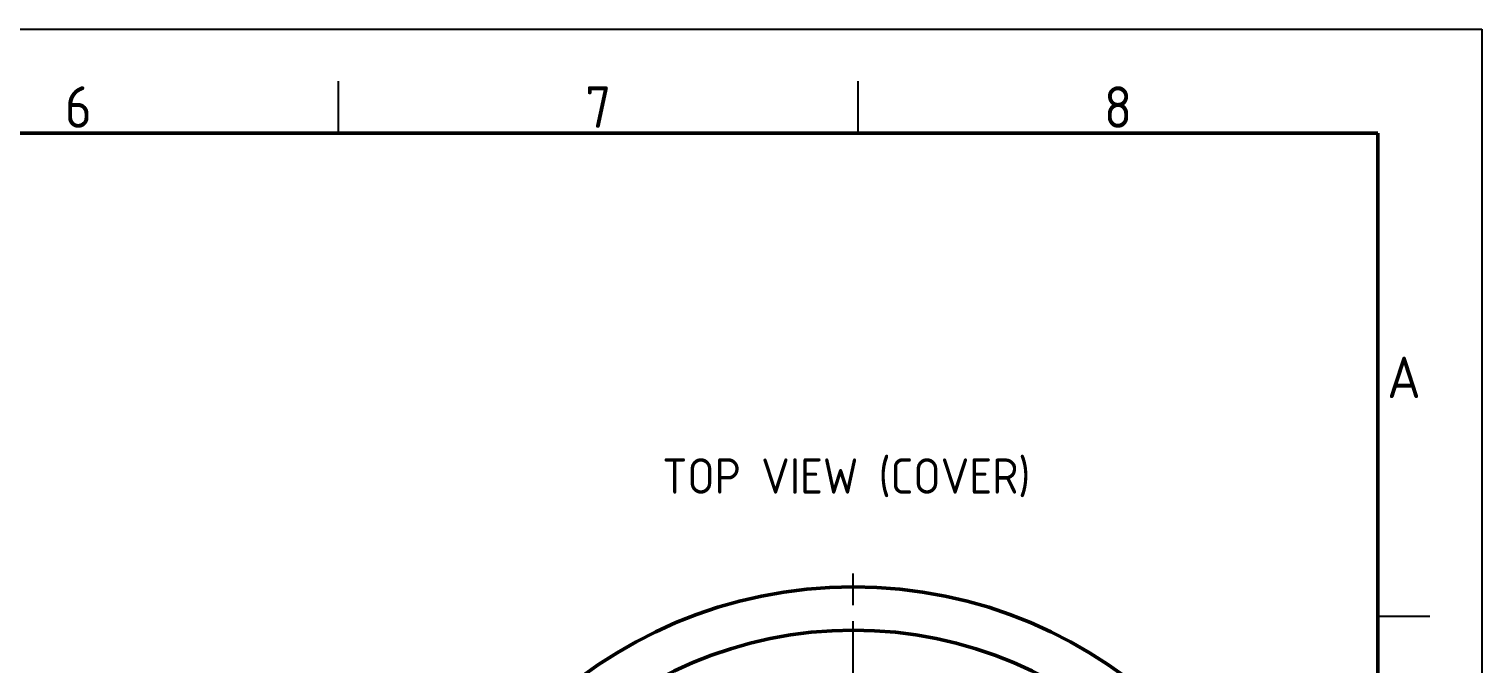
# Model space of a CAD drawing. Extents: x 0 to 616, y 0 to 436.
# Drawn here: x 411.3 to 616.4, y 346.3 to 435.9 of the extents above; entities that cross this region are included whole.
import ezdxf
from ezdxf.enums import TextEntityAlignment as Align

# ---------------------------------------------------------------- set-up
doc = ezdxf.new("R2010")
doc.units = 0
doc.header["$LTSCALE"] = 1.5
doc.linetypes.add('AM_ISO08W050', pattern=[18, 12, -1.5, 3, -1.5])
doc.layers.get('0').update_dxf_attribs({"linetype": 'CONTINUOUS'})
for name, color, linetype, lineweight in [('AM_0', 7, 'CONTINUOUS', 50), ('AM_7', 4, 'AM_ISO08W050', 25), ('AM_BOR', 7, 'CONTINUOUS', 50)]:
    doc.layers.add(name, color=color, linetype=linetype, lineweight=lineweight)
doc.styles.add('ACISOTS', font='isocp.shx', dxfattribs={"height": 1})
doc.styles.get("Standard").update_dxf_attribs({"font": 'ISOCP.SHX'})

# ---------------------------------------------------------------- blocks, each defined once
blk = doc.blocks.new('A3 ZTL')
for p, q in [((401.17, 280.82), (19.57, 280.82)), ((401.17, 9.78), (401.17, 280.82))]:
    blk.add_line(p, q)
at = {"layer": 'AM_BOR', "color": 135, "lineweight": 25}
for p, q in [((0, 290.61), (410.96, 290.61)), ((410.96, 290.61), (410.96, 0)), ((303.33, 280.82), (303.33, 285.71)), ((352.25, 280.82), (352.25, 285.71)), ((406.07, 235.32), (401.17, 235.32))]:
    blk.add_line(p, q, dxfattribs=at)
at = {"layer": 'AM_BOR', "color": 135, "lineweight": 25, "style": 'ACISOTS'}
for s, p in [('6', (278.86, 283.27)), ('7', (327.79, 283.27)), ('8', (376.71, 283.27)), ('A', (403.62, 257.83))]:
    blk.add_text(s, height=3.91, dxfattribs=at).set_placement(p, align=Align.MIDDLE)

msp = doc.modelspace()

# ---------------------------------------------------------------- linework, layer by layer
at = {"layer": 'AM_0'}
for radius in [64.3, 58.175]:
    msp.add_circle((527.683, 292.885), radius, dxfattribs=at)
at = {"layer": 'AM_7'}
msp.add_line((527.683, 226.317), (527.683, 359.453), dxfattribs=at)

# ---------------------------------------------------------------- block references
at = {"layer": 'AM_0', "lineweight": 0, "xscale": 1.5, "yscale": 1.5, "zscale": 1.5}
msp.add_blockref('A3 ZTL', (0, 0), dxfattribs=at)

# ---------------------------------------------------------------- texts
at = {"layer": 'AM_0'}
msp.add_text('TOP VIEW (COVER)', height=5, dxfattribs=at).set_placement((500.721, 370.319))

doc.saveas('drawing.dxf')
